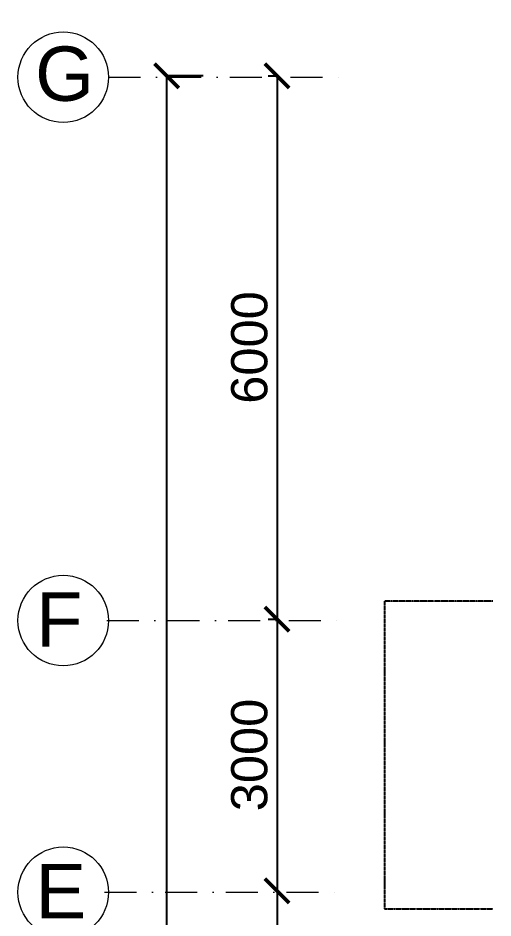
# Model space of a CAD drawing. Header units: millimetres. Extents: x 42452 to 2852333, y -419346 to 834876.
# Drawn here: x 2600179 to 2605426, y 458048 to 467986 of the extents above; entities that cross this region are included whole.
import ezdxf
from ezdxf import colors
from ezdxf.entities.mleader import LeaderData, LeaderLine
from ezdxf.math import Vec2, Vec3

# ---------------------------------------------------------------- set-up
doc = ezdxf.new("R2010")
doc.units = ezdxf.units.MM
doc.linetypes.add('( Hidden )', pattern=[0.275, 0.15, -0.125])
doc.linetypes.add('Штрихпунктирная', pattern=[670.277762, 352.777767, -176.388884, 0, -141.111112])
doc.layers.add('memar', color=7, linetype='Continuous', lineweight=25)
doc.layers.add('Шит', color=1, linetype='Continuous', lineweight=30)
doc.styles.get("Standard").update_dxf_attribs({"font": 'arial.ttf'})
doc.styles.add('СГЕНЕРИР_СТИЛЬ_1', font='arial.ttf')
doc.dimstyles.new('razmeri a-g', dxfattribs={"dimtxt": 400, "dimasz": 270, "dimexe": 1.25, "dimexo": 0.625, "dimgap": 100, "dimtad": 1, "dimdec": 0, "dimtxsty": 'Standard', "dimblk": 'ARCHTICK', "dimcen": 2.5, "dimadec": 0, "dimazin": 0, "dimtfac": 1, "dimtdec": 0, "dimtmove": 0, "dimatfit": 3, "dimfxl": 1, "dimarcsym": 0})

# ---------------------------------------------------------------- blocks, each defined once
blk = doc.blocks.new('_ArchTick')
at = {"color": 0, "linetype": 'ByBlock', "const_width": 0.15}
blk.add_lwpolyline([(-0.5, -0.5), (0.5, 0.5)], dxfattribs=at)
blk = doc.blocks.new('*D276')
at = {"layer": 'Defpoints', "color": 0, "lineweight": 30, "transparency": 16777216}
for p in [(2602224.9, 467348), (2601820.7, 432748), (2602224.9, 432748)]:
    blk.add_point(p, dxfattribs=at)
at = {"layer": 'memar', "color": 0, "lineweight": -2, "transparency": 16777216}
for p, q in [((2602224.3, 467348), (2601819.4, 467348)), ((2601820.7, 467348), (2601820.7, 432748)), ((2602224.3, 432748), (2601819.4, 432748))]:
    blk.add_line(p, q, dxfattribs=at)
at = {"layer": 'memar', "color": 0, "lineweight": -2, "transparency": 16777216, "xscale": 270, "yscale": 270, "zscale": 270}
for p, rotation in [((2601820.7, 467348), 90), ((2601820.7, 432748), 270)]:
    blk.add_blockref('_ArchTick', p, dxfattribs=dict(at, rotation=rotation))
at = {"layer": 'memar', "color": 0, "lineweight": 15, "transparency": 16777216, "insert": (2601516.3, 450048), "char_height": 400, "attachment_point": 5, "rotation": 90}
blk.add_mtext('34600', dxfattribs=at)
blk = doc.blocks.new('*D277')
at = {"layer": 'Defpoints', "color": 0, "lineweight": 30, "transparency": 16777216}
for p in [(2602942.6, 467348), (2602942.6, 461348), (2603040.3, 461348)]:
    blk.add_point(p, dxfattribs=at)
at = {"layer": 'memar', "color": 0, "lineweight": -2, "transparency": 16777216}
for p, q in [((2602943.2, 467348), (2603041.5, 467348)), ((2603040.3, 467348), (2603040.3, 461348)), ((2602943.2, 461348), (2603041.5, 461348))]:
    blk.add_line(p, q, dxfattribs=at)
at = {"layer": 'memar', "color": 0, "lineweight": -2, "transparency": 16777216, "xscale": 270, "yscale": 270, "zscale": 270}
for p, rotation in [((2603040.3, 467348), 90), ((2603040.3, 461348), 270)]:
    blk.add_blockref('_ArchTick', p, dxfattribs=dict(at, rotation=rotation))
at = {"layer": 'memar', "color": 0, "lineweight": 15, "transparency": 16777216, "insert": (2602736.1, 464348), "char_height": 400, "attachment_point": 5, "rotation": 90}
blk.add_mtext('6000', dxfattribs=at)
blk = doc.blocks.new('*D278')
at = {"layer": 'Defpoints', "color": 0, "lineweight": 30, "transparency": 16777216}
for p in [(2602942.6, 461348), (2603040.3, 458348), (2603040.3, 458348)]:
    blk.add_point(p, dxfattribs=at)
at = {"layer": 'memar', "color": 0, "lineweight": -2, "transparency": 16777216}
for p, q in [((2602943.2, 461348), (2603041.5, 461348)), ((2603040.3, 461348), (2603040.3, 458348)), ((2603040.9, 458348), (2603041.5, 458348))]:
    blk.add_line(p, q, dxfattribs=at)
at = {"layer": 'memar', "color": 0, "lineweight": -2, "transparency": 16777216, "xscale": 270, "yscale": 270, "zscale": 270}
for p, rotation in [((2603040.3, 461348), 90), ((2603040.3, 458348), 270)]:
    blk.add_blockref('_ArchTick', p, dxfattribs=dict(at, rotation=rotation))
at = {"layer": 'memar', "color": 0, "lineweight": 15, "transparency": 16777216, "insert": (2602735.9, 459848), "char_height": 400, "attachment_point": 5, "rotation": 90}
blk.add_mtext('3000', dxfattribs=at)
blk = doc.blocks.new('*D279')
at = {"layer": 'Defpoints', "color": 0, "lineweight": 30, "transparency": 16777216}
for p in [(2603040.3, 458348), (2603040.3, 451948), (2603040.3, 451948)]:
    blk.add_point(p, dxfattribs=at)
at = {"layer": 'memar', "color": 0, "lineweight": -2, "transparency": 16777216}
for p, q in [((2603040.3, 458348), (2603040.3, 451948)), ((2603040.9, 458348), (2603041.5, 458348)), ((2603040.9, 451948), (2603041.5, 451948))]:
    blk.add_line(p, q, dxfattribs=at)
at = {"layer": 'memar', "color": 0, "lineweight": -2, "transparency": 16777216, "xscale": 270, "yscale": 270, "zscale": 270}
for p, rotation in [((2603040.3, 458348), 90), ((2603040.3, 451948), 270)]:
    blk.add_blockref('_ArchTick', p, dxfattribs=dict(at, rotation=rotation))
at = {"layer": 'memar', "color": 0, "lineweight": 15, "transparency": 16777216, "insert": (2602736.1, 455148), "char_height": 400, "attachment_point": 5, "rotation": 90}
blk.add_mtext('6400', dxfattribs=at)

msp = doc.modelspace()

# ---------------------------------------------------------------- linework, layer by layer
at = {"layer": 'memar', "linetype": 'Штрихпунктирная', "lineweight": 15}
for p, q in [((2601178.52565, 467333.47934), (2603802.51953, 467333.47934)), ((2601161.22987, 461333.47365), (2603802.51953, 461333.47365)), ((2601134.11797, 458333.47365), (2603802.51953, 458333.47365))]:
    msp.add_line(p, q, dxfattribs=at)
at = {"layer": 'memar', "color": 7, "linetype": '( Hidden )', "lineweight": 25}
for p, q in [((2605425.96356, 461547.9843), (2604225.96356, 461547.9843)), ((2604225.96356, 461547.9843), (2604225.96356, 458150.65353)), ((2604225.96356, 458150.65353), (2605425.96356, 458150.65353))]:
    msp.add_line(p, q, dxfattribs=at)
at = {"layer": 'memar', "linetype": 'Continuous', "lineweight": 15}
for centre in [(2600678.52723, 467332.22379), (2600678.52723, 461332.2181), (2600678.52723, 458332.2181)]:
    msp.add_circle(centre, 500, dxfattribs=at)

# ---------------------------------------------------------------- texts
at = {"layer": 'memar', "lineweight": 15, "style": 'СГЕНЕРИР_СТИЛЬ_1'}
for s, p in [('G', (2600367.78584, 467071.60128)), ('F', (2600378.50119, 461043.21086)), ('E', (2600372.45129, 458043.21086))]:
    msp.add_text(s, height=600, dxfattribs=at).set_placement(p)

# ---------------------------------------------------------------- dimensions: what is measured, and where the dimension line sits
at = {"layer": 'memar', "lineweight": 15}
for base, p1, p2, picture, middle in [((2601820.68388, 432748.00717), (2602224.91204, 467347.98763), (2602224.91204, 432748.00717), '*D276', (2601516.31826, 450047.9974)), ((2603040.28609, 461347.98194), (2602942.58064, 467347.98763), (2602942.58064, 461347.98194), '*D277', (2602736.05689, 464347.98479)), ((2603040.28609, 458347.98194), (2602942.58064, 461347.98194), (2603040.28609, 458347.98194), '*D278', (2602735.92047, 459847.98194)), ((2603040.28609, 451947.98194), (2603040.28609, 458347.98194), (2603040.28609, 451947.98194), '*D279', (2602736.05689, 455147.98194))]:
    dim = msp.add_linear_dim(base=base, p1=p1, p2=p2, angle=90, dimstyle='razmeri a-g', dxfattribs=at)
    dim.commit()
    dim.dimension.update_dxf_attribs({"geometry": picture, "text_midpoint": middle})

# ---------------------------------------------------------------- leaders
at = {"layer": 'Шит', "color": 0, "lineweight": -3}
ml = msp.add_multileader_mtext('Standard', dxfattribs=at)
ml.set_content('{\\fArial|b0|i0|c238|p34;\\C256; \\fArial|b0|i0|c204|p34;\\H0.5x;PQ4}')
ml.set_leader_properties()
ml.build(insert=Vec2(0, 0))
ml.multileader.update_dxf_attribs({"text_left_attachment_type": 6, "text_right_attachment_type": 6, "dogleg_length": 0.36, "arrow_head_size": 0.18})
ctx = ml.context
ctx.base_point, ctx.char_height, ctx.arrow_head_size, ctx.landing_gap_size, ctx.plane_origin = Vec3(2604845.09729, 470207.03713), 1000, 0.18, 0.09, Vec3(2584821.12512, 467341.92888)
ctx.left_attachment, ctx.right_attachment, ctx.text_align_type = 6, 6, 2
notes = []
notes.append((ctx, [(0, (1, 1, 0), (2606597.68367, 470207.03713), (-1, 0), 0.36, [(0, [(2612555.05065, 461061.78627)], 0, [])])]))
ctx.mtext.insert, ctx.mtext.width, ctx.mtext.alignment, ctx.mtext.flow_direction = Vec3(2606597.23367, 471307.03713), 4215.9366736, 3, 5
for ctx, leaders in notes:
    for number, flags, end, landing, length, lines in leaders:
        leader = LeaderData()
        leader.index, (leader.has_last_leader_line, leader.has_dogleg_vector, leader.attachment_direction) = number, flags
        leader.last_leader_point, leader.dogleg_vector, leader.dogleg_length = Vec3(end), Vec3(landing), length
        for number, points, colour, breaks in lines:
            line = LeaderLine()
            line.index, line.vertices, line.color, line.breaks = number, Vec3.list(points), colors.encode_raw_color(colour), breaks
            leader.lines.append(line)
        ctx.leaders.append(leader)

doc.saveas('drawing.dxf')
